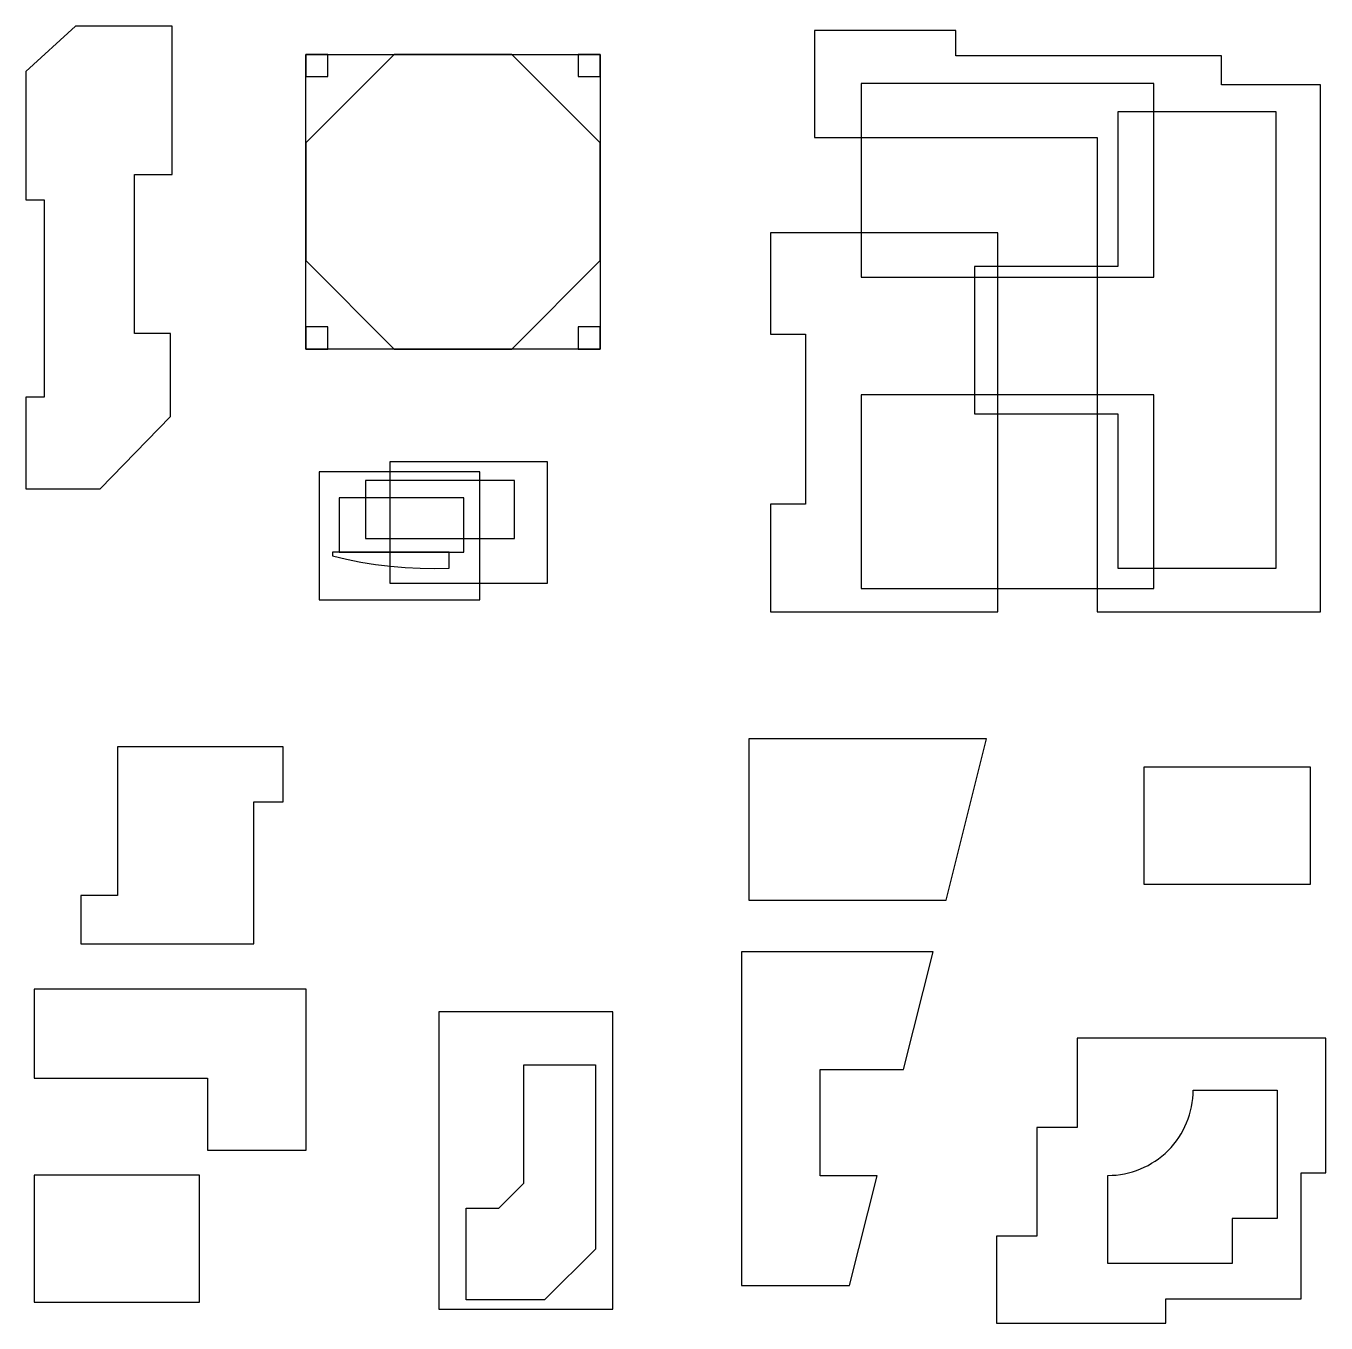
# Model space of a CAD drawing. Header units: feet. Extents: x -437 to 432, y -436 to 431.
import ezdxf

# ---------------------------------------------------------------- set-up
doc = ezdxf.new("R2010")
doc.units = ezdxf.units.FT
doc.header["$MEASUREMENT"] = 0
doc.layers.add('Footprints', color=4, linetype='Continuous')

msp = doc.modelspace()

# ---------------------------------------------------------------- linework, layer by layer
at = {"layer": 'Footprints'}
for points in [[(-364.07, 331.74), (-338.72, 331.74), (-338.72, 430.88), (-403.47, 430.88), (-436.52, 400.38), (-436.52, 314.82), (-424.48, 314.79), (-424.48, 182.76), (-436.52, 182.76), (-436.52, 121.7), (-386.95, 121.69), (-339.92, 169.99), (-339.92, 225.46), (-364.07, 225.46)], [(428.78, 391.63), (362.52, 391.63), (362.52, 411.06), (184.94, 411.06), (184.94, 427.84), (90.4, 427.84), (90.4, 356.31), (279.47, 356.31), (279.47, 39.48), (428.78, 39.48)], [(-234.82, 411.9), (-249.59, 411.9), (-249.59, 397.14), (-234.82, 397.14)], [(-52.74, 352.85), (-111.79, 411.9), (-190.53, 411.9), (-249.59, 352.85), (-249.59, 274.11), (-190.53, 215.05), (-111.79, 215.05), (-52.74, 274.11)], [(-52.74, 215.05), (-249.59, 215.05), (-249.59, 411.9), (-52.74, 411.9)], [(-52.74, 411.9), (-67.5, 411.9), (-67.5, 397.14), (-52.74, 397.14)], [(317.23, 392.54), (121.61, 392.54), (121.61, 263.13), (317.23, 263.13)], [(399.05, 373.43), (293.3, 373.43), (293.3, 270.13), (197.45, 270.13), (197.45, 171.71), (293.3, 171.71), (293.3, 68.62), (399.05, 68.62)], [(213.09, 292.67), (61.1, 292.67), (61.1, 225), (84.42, 225), (84.42, 111.34), (61.1, 111.34), (61.1, 39.48), (213.09, 39.48)], [(-234.82, 229.82), (-249.59, 229.82), (-249.59, 215.05), (-234.82, 215.05)], [(-52.74, 229.82), (-67.5, 229.82), (-67.5, 215.05), (-52.74, 215.05)], [(317.23, 184.36), (121.61, 184.36), (121.61, 54.95), (317.23, 54.95)], [(-87.87, 139.75), (-193.29, 139.75), (-193.29, 58.63), (-87.87, 58.63)], [(-133.18, 133.04), (-240.57, 133.04), (-240.57, 47.4), (-133.18, 47.4)], [(-110.13, 127.1), (-209.59, 127.1), (-209.59, 88.5), (-110.13, 88.5)], [(-143.95, 115.69), (-227.19, 115.69), (-227.19, 79.27), (-143.95, 79.27)], [(-153.69, 79.27), (-227.19, 79.27), (-231.65, 79.27), (-231.65, 76.92), (-222.34, 74.62), (-212.73, 72.68), (-202.92, 71.11), (-192.99, 69.89), (-183.02, 69.04), (-173.09, 68.55), (-163.28, 68.42), (-153.69, 68.64)], [(-284.22, -87.45), (-264.69, -87.45), (-264.69, -50.7), (-375.34, -50.7), (-375.34, -150.1), (-399.77, -150.1), (-399.77, -182.49), (-284.22, -182.49)], [(205.36, -45.39), (46.61, -45.39), (46.61, -153.2), (178.39, -153.2)], [(421.89, -64.37), (310.69, -64.37), (310.69, -142.55), (421.89, -142.55)], [(169.77, -187.68), (41.77, -187.68), (41.77, -410.7), (113.98, -410.7), (132.32, -337.4), (94.38, -337.4), (94.38, -266.4), (150.07, -266.4)], [(-249.34, -212.61), (-431.14, -212.61), (-431.14, -272.28), (-315.26, -272.28), (-315.26, -320.23), (-249.34, -320.23)], [(-44.29, -227.79), (-160.57, -227.79), (-160.57, -426.51), (-44.29, -426.51)], [(432.35, -245.44), (266.03, -245.44), (266.03, -305.15), (239.07, -305.15), (239.07, -377.83), (212.1, -377.83), (212.1, -435.79), (325.36, -435.79), (325.36, -419.61), (415.7, -419.61), (415.7, -335.41), (432.35, -335.41)], [(-103.76, -263.36), (-55.83, -263.36), (-55.83, -386.35), (-89.87, -420.38), (-142.32, -420.38), (-142.32, -358.99), (-120.5, -358.99), (-103.76, -342.25)], [(-320.57, -336.96), (-431.14, -336.96), (-431.14, -421.87), (-320.57, -421.87)]]:
    msp.add_lwpolyline(points, close=True, dxfattribs=at)
msp.add_lwpolyline([(343.57, -280.12), (399.74, -280.12), (399.74, -365.96), (369.74, -365.96), (369.74, -395.96), (286.52, -395.96), (286.52, -337.18, 0.414214)], format="xyb", close=True, dxfattribs=at)

doc.saveas('drawing.dxf')
